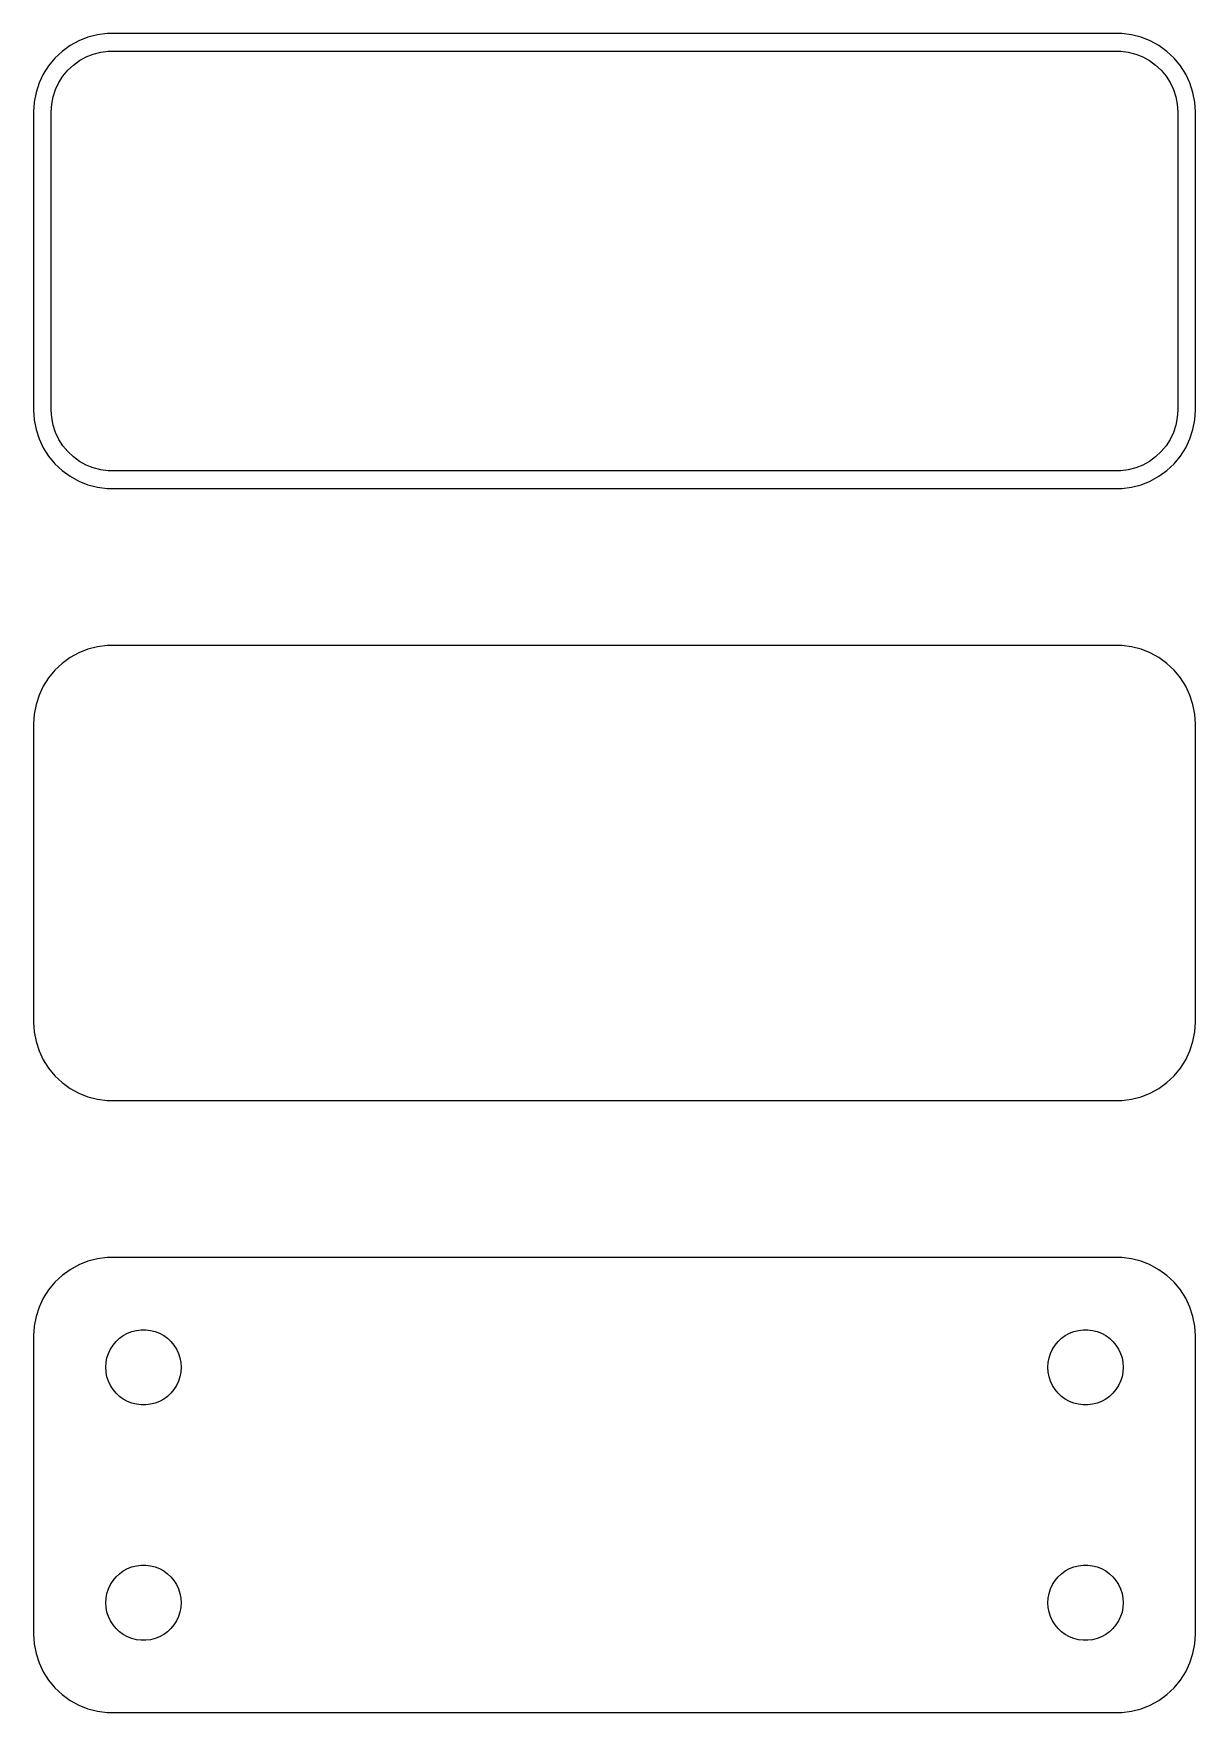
# Model space of a CAD drawing. Header units: metres. Extents: x -37 to 37, y 64 to 170.
import ezdxf

# ---------------------------------------------------------------- set-up
doc = ezdxf.new("R2010")
doc.units = ezdxf.units.M

msp = doc.modelspace()

# ---------------------------------------------------------------- linework, layer by layer
for p, q in [((-33.5451, 170.255), (-34.1289, 170.024)), ((-32.9369, 170.411), (-33.5451, 170.255)), ((-32.3139, 170.49), (-32.9369, 170.411)), ((32.3139, 170.49), (-32.3139, 170.49)), ((32.9369, 170.411), (32.3139, 170.49)), ((33.5451, 170.255), (32.9369, 170.411)), ((34.1289, 170.024), (33.5451, 170.255)), ((-35.1871, 169.353), (-35.6448, 168.923)), ((-34.6791, 169.722), (-35.1871, 169.353)), ((-34.1289, 170.024), (-34.6791, 169.722)), ((-33.6489, 169.004), (-33.1967, 169.183)), ((-33.1967, 169.183), (-32.7256, 169.304)), ((-32.7256, 169.304), (-32.2432, 169.365)), ((-32.2432, 169.365), (32.2432, 169.365)), ((32.2432, 169.365), (32.7256, 169.304)), ((32.7256, 169.304), (33.1967, 169.183)), ((33.1967, 169.183), (33.6489, 169.004)), ((34.6791, 169.722), (34.1289, 170.024)), ((35.1871, 169.353), (34.6791, 169.722)), ((35.6448, 168.923), (35.1871, 169.353)), ((-36.0451, 168.439), (-36.3815, 167.909)), ((-35.6448, 168.923), (-36.0451, 168.439)), ((-35.133, 167.776), (-34.823, 168.151)), ((-34.823, 168.151), (-34.4685, 168.484)), ((-34.4685, 168.484), (-34.0751, 168.77)), ((-34.0751, 168.77), (-33.6489, 169.004)), ((33.6489, 169.004), (34.0751, 168.77)), ((34.0751, 168.77), (34.4685, 168.484)), ((34.4685, 168.484), (34.823, 168.151)), ((34.823, 168.151), (35.133, 167.776)), ((36.0451, 168.439), (35.6448, 168.923)), ((36.3815, 167.909), (36.0451, 168.439)), ((-36.6489, 167.341), (-36.8429, 166.743)), ((-36.3815, 167.909), (-36.6489, 167.341)), ((-35.751, 166.463), (-35.6007, 166.926)), ((-35.6007, 166.926), (-35.3936, 167.366)), ((-35.3936, 167.366), (-35.133, 167.776)), ((35.133, 167.776), (35.3936, 167.366)), ((35.3936, 167.366), (35.6007, 166.926)), ((35.6007, 166.926), (35.751, 166.463)), ((36.6489, 167.341), (36.3815, 167.909)), ((36.8429, 166.743), (36.6489, 167.341)), ((-36.9606, 166.127), (-37, 165.5)), ((-36.8429, 166.743), (-36.9606, 166.127)), ((-35.8726, 165.5), (-35.8421, 165.985)), ((-35.8421, 165.985), (-35.751, 166.463)), ((35.751, 166.463), (35.8421, 165.985)), ((35.8421, 165.985), (35.8726, 165.5)), ((36.9606, 166.127), (36.8429, 166.743)), ((37, 165.5), (36.9606, 166.127)), ((-37, 165.5), (-37, 146.5)), ((-35.8726, 146.5), (-35.8726, 165.5)), ((35.8726, 165.5), (35.8726, 146.5)), ((37, 146.5), (37, 165.5)), ((-37, 146.5), (-36.9606, 145.873)), ((-36.9606, 145.873), (-36.8429, 145.257)), ((-35.8421, 146.015), (-35.8726, 146.5)), ((-35.751, 145.537), (-35.8421, 146.015)), ((-35.6007, 145.074), (-35.751, 145.537)), ((35.751, 145.537), (35.6007, 145.074)), ((35.8421, 146.015), (35.751, 145.537)), ((35.8726, 146.5), (35.8421, 146.015)), ((36.8429, 145.257), (36.9606, 145.873)), ((36.9606, 145.873), (37, 146.5)), ((-36.8429, 145.257), (-36.6489, 144.659)), ((-36.6489, 144.659), (-36.3815, 144.091)), ((-35.3936, 144.634), (-35.6007, 145.074)), ((-35.133, 144.224), (-35.3936, 144.634)), ((35.3936, 144.634), (35.133, 144.224)), ((35.6007, 145.074), (35.3936, 144.634)), ((36.3815, 144.091), (36.6489, 144.659)), ((36.6489, 144.659), (36.8429, 145.257)), ((-36.3815, 144.091), (-36.0451, 143.561)), ((-36.0451, 143.561), (-35.6448, 143.077)), ((-34.823, 143.849), (-35.133, 144.224)), ((-34.4685, 143.516), (-34.823, 143.849)), ((-34.0751, 143.23), (-34.4685, 143.516)), ((34.4685, 143.516), (34.0751, 143.23)), ((34.823, 143.849), (34.4685, 143.516)), ((35.133, 144.224), (34.823, 143.849)), ((35.6448, 143.077), (36.0451, 143.561)), ((36.0451, 143.561), (36.3815, 144.091)), ((-35.6448, 143.077), (-35.1871, 142.647)), ((-35.1871, 142.647), (-34.6791, 142.278)), ((-33.6489, 142.996), (-34.0751, 143.23)), ((-33.1967, 142.817), (-33.6489, 142.996)), ((-32.7256, 142.696), (-33.1967, 142.817)), ((-32.2432, 142.635), (-32.7256, 142.696)), ((32.2432, 142.635), (-32.2432, 142.635)), ((32.7256, 142.696), (32.2432, 142.635)), ((33.1967, 142.817), (32.7256, 142.696)), ((33.6489, 142.996), (33.1967, 142.817)), ((34.0751, 143.23), (33.6489, 142.996)), ((34.6791, 142.278), (35.1871, 142.647)), ((35.1871, 142.647), (35.6448, 143.077)), ((-34.6791, 142.278), (-34.1289, 141.976)), ((-34.1289, 141.976), (-33.5451, 141.745)), ((-33.5451, 141.745), (-32.9369, 141.589)), ((-32.9369, 141.589), (-32.3139, 141.51)), ((-32.3139, 141.51), (32.3139, 141.51)), ((32.3139, 141.51), (32.9369, 141.589)), ((32.9369, 141.589), (33.5451, 141.745)), ((33.5451, 141.745), (34.1289, 141.976)), ((34.1289, 141.976), (34.6791, 142.278)), ((-34.6791, 130.722), (-35.1871, 130.353)), ((-34.1289, 131.024), (-34.6791, 130.722)), ((-33.5451, 131.255), (-34.1289, 131.024)), ((-32.9369, 131.411), (-33.5451, 131.255)), ((-32.3139, 131.49), (-32.9369, 131.411)), ((32.3139, 131.49), (-32.3139, 131.49)), ((32.9369, 131.411), (32.3139, 131.49)), ((33.5451, 131.255), (32.9369, 131.411)), ((34.1289, 131.024), (33.5451, 131.255)), ((34.6791, 130.722), (34.1289, 131.024)), ((35.1871, 130.353), (34.6791, 130.722)), ((-35.6448, 129.923), (-36.0451, 129.439)), ((-35.1871, 130.353), (-35.6448, 129.923)), ((35.6448, 129.923), (35.1871, 130.353)), ((36.0451, 129.439), (35.6448, 129.923)), ((-36.3815, 128.909), (-36.6489, 128.341)), ((-36.0451, 129.439), (-36.3815, 128.909)), ((36.3815, 128.909), (36.0451, 129.439)), ((36.6489, 128.341), (36.3815, 128.909)), ((-36.8429, 127.743), (-36.9606, 127.127)), ((-36.6489, 128.341), (-36.8429, 127.743)), ((36.8429, 127.743), (36.6489, 128.341)), ((36.9606, 127.127), (36.8429, 127.743)), ((-36.9606, 127.127), (-37, 126.5)), ((-37, 126.5), (-37, 107.5)), ((37, 126.5), (36.9606, 127.127)), ((37, 107.5), (37, 126.5)), ((-37, 107.5), (-36.9606, 106.873)), ((36.9606, 106.873), (37, 107.5)), ((-36.9606, 106.873), (-36.8429, 106.257)), ((-36.8429, 106.257), (-36.6489, 105.659)), ((36.6489, 105.659), (36.8429, 106.257)), ((36.8429, 106.257), (36.9606, 106.873)), ((-36.6489, 105.659), (-36.3815, 105.091)), ((-36.3815, 105.091), (-36.0451, 104.561)), ((36.0451, 104.561), (36.3815, 105.091)), ((36.3815, 105.091), (36.6489, 105.659)), ((-36.0451, 104.561), (-35.6448, 104.077)), ((-35.6448, 104.077), (-35.1871, 103.647)), ((35.1871, 103.647), (35.6448, 104.077)), ((35.6448, 104.077), (36.0451, 104.561)), ((-35.1871, 103.647), (-34.6791, 103.278)), ((-34.6791, 103.278), (-34.1289, 102.976)), ((-34.1289, 102.976), (-33.5451, 102.745)), ((-33.5451, 102.745), (-32.9369, 102.589)), ((32.9369, 102.589), (33.5451, 102.745)), ((33.5451, 102.745), (34.1289, 102.976)), ((34.1289, 102.976), (34.6791, 103.278)), ((34.6791, 103.278), (35.1871, 103.647)), ((-32.9369, 102.589), (-32.3139, 102.51)), ((-32.3139, 102.51), (32.3139, 102.51)), ((32.3139, 102.51), (32.9369, 102.589)), ((-34.1289, 92.0241), (-34.6791, 91.7216)), ((-33.5451, 92.2553), (-34.1289, 92.0241)), ((-32.9369, 92.4114), (-33.5451, 92.2553)), ((-32.3139, 92.4901), (-32.9369, 92.4114)), ((32.3139, 92.4901), (-32.3139, 92.4901)), ((32.9369, 92.4114), (32.3139, 92.4901)), ((33.5451, 92.2553), (32.9369, 92.4114)), ((34.1289, 92.0241), (33.5451, 92.2553)), ((34.6791, 91.7216), (34.1289, 92.0241)), ((-35.1871, 91.3526), (-35.6448, 90.9227)), ((-34.6791, 91.7216), (-35.1871, 91.3526)), ((35.1871, 91.3526), (34.6791, 91.7216)), ((35.6448, 90.9227), (35.1871, 91.3526)), ((-36.3815, 89.9088), (-36.6489, 89.3406)), ((-36.0451, 90.4389), (-36.3815, 89.9088)), ((-35.6448, 90.9227), (-36.0451, 90.4389)), ((36.0451, 90.4389), (35.6448, 90.9227)), ((36.3815, 89.9088), (36.0451, 90.4389)), ((36.6489, 89.3406), (36.3815, 89.9088)), ((-36.6489, 89.3406), (-36.8429, 88.7434)), ((36.8429, 88.7434), (36.6489, 89.3406)), ((-36.9606, 88.1267), (-37, 87.5)), ((-36.8429, 88.7434), (-36.9606, 88.1267)), ((-31.0219, 87.6716), (-30.7416, 87.7825)), ((-30.7416, 87.7825), (-30.4497, 87.8575)), ((-30.4497, 87.8575), (-30.1507, 87.8953)), ((-30.1507, 87.8953), (-29.8493, 87.8953)), ((-29.8493, 87.8953), (-29.5503, 87.8575)), ((-29.5503, 87.8575), (-29.2583, 87.7825)), ((-29.2583, 87.7825), (-28.9781, 87.6716)), ((28.9781, 87.6716), (29.2583, 87.7825)), ((29.2583, 87.7825), (29.5503, 87.8575)), ((29.5503, 87.8575), (29.8493, 87.8953)), ((29.8493, 87.8953), (30.1507, 87.8953)), ((30.1507, 87.8953), (30.4497, 87.8575)), ((30.4497, 87.8575), (30.7416, 87.7825)), ((30.7416, 87.7825), (31.0219, 87.6716)), ((36.9606, 88.1267), (36.8429, 88.7434)), ((37, 87.5), (36.9606, 88.1267)), ((-37, 87.5), (-37, 68.5)), ((-32.2315, 86.3835), (-32.1031, 86.6562)), ((-32.1031, 86.6562), (-31.9416, 86.9107)), ((-31.9416, 86.9107), (-31.7495, 87.1429)), ((-31.7495, 87.1429), (-31.5298, 87.3492)), ((-31.5298, 87.3492), (-31.286, 87.5264)), ((-31.286, 87.5264), (-31.0219, 87.6716)), ((-28.9781, 87.6716), (-28.714, 87.5264)), ((-28.714, 87.5264), (-28.4702, 87.3492)), ((-28.4702, 87.3492), (-28.2505, 87.1429)), ((-28.2505, 87.1429), (-28.0583, 86.9107)), ((-28.0583, 86.9107), (-27.8969, 86.6562)), ((-27.8969, 86.6562), (-27.7685, 86.3835)), ((27.7685, 86.3835), (27.8969, 86.6562)), ((27.8969, 86.6562), (28.0583, 86.9107)), ((28.0583, 86.9107), (28.2505, 87.1429)), ((28.2505, 87.1429), (28.4702, 87.3492)), ((28.4702, 87.3492), (28.714, 87.5264)), ((28.714, 87.5264), (28.9781, 87.6716)), ((31.0219, 87.6716), (31.286, 87.5264)), ((31.286, 87.5264), (31.5298, 87.3492)), ((31.5298, 87.3492), (31.7495, 87.1429)), ((31.7495, 87.1429), (31.9416, 86.9107)), ((31.9416, 86.9107), (32.1031, 86.6562)), ((32.1031, 86.6562), (32.2315, 86.3835)), ((37, 68.5), (37, 87.5)), ((-32.4, 85.5), (-32.3811, 85.8008)), ((-32.3811, 85.8008), (-32.3246, 86.0968)), ((-32.3246, 86.0968), (-32.2315, 86.3835)), ((-27.7685, 86.3835), (-27.6754, 86.0968)), ((-27.6754, 86.0968), (-27.6189, 85.8008)), ((-27.6189, 85.8008), (-27.6, 85.5)), ((27.6, 85.5), (27.6189, 85.8008)), ((27.6189, 85.8008), (27.6754, 86.0968)), ((27.6754, 86.0968), (27.7685, 86.3835)), ((32.2315, 86.3835), (32.3246, 86.0968)), ((32.3246, 86.0968), (32.3811, 85.8008)), ((32.3811, 85.8008), (32.4, 85.5)), ((-32.3811, 85.1992), (-32.4, 85.5)), ((-32.3246, 84.9031), (-32.3811, 85.1992)), ((-32.2315, 84.6165), (-32.3246, 84.9031)), ((-32.1031, 84.3438), (-32.2315, 84.6165)), ((-27.7685, 84.6165), (-27.8969, 84.3438)), ((-27.6754, 84.9031), (-27.7685, 84.6165)), ((-27.6189, 85.1992), (-27.6754, 84.9031)), ((-27.6, 85.5), (-27.6189, 85.1992)), ((27.6189, 85.1992), (27.6, 85.5)), ((27.6754, 84.9031), (27.6189, 85.1992)), ((27.7685, 84.6165), (27.6754, 84.9031)), ((27.8969, 84.3438), (27.7685, 84.6165)), ((32.2315, 84.6165), (32.1031, 84.3438)), ((32.3246, 84.9031), (32.2315, 84.6165)), ((32.3811, 85.1992), (32.3246, 84.9031)), ((32.4, 85.5), (32.3811, 85.1992)), ((-31.9416, 84.0893), (-32.1031, 84.3438)), ((-31.7495, 83.8571), (-31.9416, 84.0893)), ((-31.5298, 83.6508), (-31.7495, 83.8571)), ((-31.286, 83.4736), (-31.5298, 83.6508)), ((-31.0219, 83.3284), (-31.286, 83.4736)), ((-28.714, 83.4736), (-28.9781, 83.3284)), ((-28.4702, 83.6508), (-28.714, 83.4736)), ((-28.2505, 83.8571), (-28.4702, 83.6508)), ((-28.0583, 84.0893), (-28.2505, 83.8571)), ((-27.8969, 84.3438), (-28.0583, 84.0893)), ((28.0583, 84.0893), (27.8969, 84.3438)), ((28.2505, 83.8571), (28.0583, 84.0893)), ((28.4702, 83.6508), (28.2505, 83.8571)), ((28.714, 83.4736), (28.4702, 83.6508)), ((28.9781, 83.3284), (28.714, 83.4736)), ((31.286, 83.4736), (31.0219, 83.3284)), ((31.5298, 83.6508), (31.286, 83.4736)), ((31.7495, 83.8571), (31.5298, 83.6508)), ((31.9416, 84.0893), (31.7495, 83.8571)), ((32.1031, 84.3438), (31.9416, 84.0893)), ((-30.7416, 83.2175), (-31.0219, 83.3284)), ((-30.4497, 83.1425), (-30.7416, 83.2175)), ((-30.1507, 83.1047), (-30.4497, 83.1425)), ((-29.8493, 83.1047), (-30.1507, 83.1047)), ((-29.5503, 83.1425), (-29.8493, 83.1047)), ((-29.2583, 83.2175), (-29.5503, 83.1425)), ((-28.9781, 83.3284), (-29.2583, 83.2175)), ((29.2583, 83.2175), (28.9781, 83.3284)), ((29.5503, 83.1425), (29.2583, 83.2175)), ((29.8493, 83.1047), (29.5503, 83.1425)), ((30.1507, 83.1047), (29.8493, 83.1047)), ((30.4497, 83.1425), (30.1507, 83.1047)), ((30.7416, 83.2175), (30.4497, 83.1425)), ((31.0219, 83.3284), (30.7416, 83.2175)), ((-31.0219, 72.6716), (-30.7416, 72.7825)), ((-30.7416, 72.7825), (-30.4497, 72.8575)), ((-30.4497, 72.8575), (-30.1507, 72.8953)), ((-30.1507, 72.8953), (-29.8493, 72.8953)), ((-29.8493, 72.8953), (-29.5503, 72.8575)), ((-29.5503, 72.8575), (-29.2583, 72.7825)), ((-29.2583, 72.7825), (-28.9781, 72.6716)), ((28.9781, 72.6716), (29.2583, 72.7825)), ((29.2583, 72.7825), (29.5503, 72.8575)), ((29.5503, 72.8575), (29.8493, 72.8953)), ((29.8493, 72.8953), (30.1507, 72.8953)), ((30.1507, 72.8953), (30.4497, 72.8575)), ((30.4497, 72.8575), (30.7416, 72.7825)), ((30.7416, 72.7825), (31.0219, 72.6716)), ((-32.1031, 71.6562), (-31.9416, 71.9107)), ((-31.9416, 71.9107), (-31.7495, 72.1429)), ((-31.7495, 72.1429), (-31.5298, 72.3492)), ((-31.5298, 72.3492), (-31.286, 72.5264)), ((-31.286, 72.5264), (-31.0219, 72.6716)), ((-28.9781, 72.6716), (-28.714, 72.5264)), ((-28.714, 72.5264), (-28.4702, 72.3492)), ((-28.4702, 72.3492), (-28.2505, 72.1429)), ((-28.2505, 72.1429), (-28.0583, 71.9107)), ((-28.0583, 71.9107), (-27.8969, 71.6562)), ((27.8969, 71.6562), (28.0583, 71.9107)), ((28.0583, 71.9107), (28.2505, 72.1429)), ((28.2505, 72.1429), (28.4702, 72.3492)), ((28.4702, 72.3492), (28.714, 72.5264)), ((28.714, 72.5264), (28.9781, 72.6716)), ((31.0219, 72.6716), (31.286, 72.5264)), ((31.286, 72.5264), (31.5298, 72.3492)), ((31.5298, 72.3492), (31.7495, 72.1429)), ((31.7495, 72.1429), (31.9416, 71.9107)), ((31.9416, 71.9107), (32.1031, 71.6562)), ((-32.4, 70.5), (-32.3811, 70.8008)), ((-32.3811, 70.8008), (-32.3246, 71.0969)), ((-32.3246, 71.0969), (-32.2315, 71.3835)), ((-32.2315, 71.3835), (-32.1031, 71.6562)), ((-27.8969, 71.6562), (-27.7685, 71.3835)), ((-27.7685, 71.3835), (-27.6754, 71.0969)), ((-27.6754, 71.0969), (-27.6189, 70.8008)), ((-27.6189, 70.8008), (-27.6, 70.5)), ((27.6, 70.5), (27.6189, 70.8008)), ((27.6189, 70.8008), (27.6754, 71.0969)), ((27.6754, 71.0969), (27.7685, 71.3835)), ((27.7685, 71.3835), (27.8969, 71.6562)), ((32.1031, 71.6562), (32.2315, 71.3835)), ((32.2315, 71.3835), (32.3246, 71.0969)), ((32.3246, 71.0969), (32.3811, 70.8008)), ((32.3811, 70.8008), (32.4, 70.5)), ((-32.3811, 70.1992), (-32.4, 70.5)), ((-32.3246, 69.9032), (-32.3811, 70.1992)), ((-32.2315, 69.6165), (-32.3246, 69.9032)), ((-32.1031, 69.3438), (-32.2315, 69.6165)), ((-27.7685, 69.6165), (-27.8969, 69.3438)), ((-27.6754, 69.9032), (-27.7685, 69.6165)), ((-27.6189, 70.1992), (-27.6754, 69.9032)), ((-27.6, 70.5), (-27.6189, 70.1992)), ((27.6189, 70.1992), (27.6, 70.5)), ((27.6754, 69.9032), (27.6189, 70.1992)), ((27.7685, 69.6165), (27.6754, 69.9032)), ((27.8969, 69.3438), (27.7685, 69.6165)), ((32.2315, 69.6165), (32.1031, 69.3438)), ((32.3246, 69.9032), (32.2315, 69.6165)), ((32.3811, 70.1992), (32.3246, 69.9032)), ((32.4, 70.5), (32.3811, 70.1992)), ((-37, 68.5), (-36.9606, 67.8733)), ((-31.9416, 69.0893), (-32.1031, 69.3438)), ((-31.7495, 68.8571), (-31.9416, 69.0893)), ((-31.5298, 68.6508), (-31.7495, 68.8571)), ((-31.286, 68.4736), (-31.5298, 68.6508)), ((-31.0219, 68.3284), (-31.286, 68.4736)), ((-28.714, 68.4736), (-28.9781, 68.3284)), ((-28.4702, 68.6508), (-28.714, 68.4736)), ((-28.2505, 68.8571), (-28.4702, 68.6508)), ((-28.0583, 69.0893), (-28.2505, 68.8571)), ((-27.8969, 69.3438), (-28.0583, 69.0893)), ((28.0583, 69.0893), (27.8969, 69.3438)), ((28.2505, 68.8571), (28.0583, 69.0893)), ((28.4702, 68.6508), (28.2505, 68.8571)), ((28.714, 68.4736), (28.4702, 68.6508)), ((28.9781, 68.3284), (28.714, 68.4736)), ((31.286, 68.4736), (31.0219, 68.3284)), ((31.5298, 68.6508), (31.286, 68.4736)), ((31.7495, 68.8571), (31.5298, 68.6508)), ((31.9416, 69.0893), (31.7495, 68.8571)), ((32.1031, 69.3438), (31.9416, 69.0893)), ((36.9606, 67.8733), (37, 68.5)), ((-36.9606, 67.8733), (-36.8429, 67.2566)), ((-30.7416, 68.2175), (-31.0219, 68.3284)), ((-30.4497, 68.1425), (-30.7416, 68.2175)), ((-30.1507, 68.1047), (-30.4497, 68.1425)), ((-29.8493, 68.1047), (-30.1507, 68.1047)), ((-29.5503, 68.1425), (-29.8493, 68.1047)), ((-29.2583, 68.2175), (-29.5503, 68.1425)), ((-28.9781, 68.3284), (-29.2583, 68.2175)), ((29.2583, 68.2175), (28.9781, 68.3284)), ((29.5503, 68.1425), (29.2583, 68.2175)), ((29.8493, 68.1047), (29.5503, 68.1425)), ((30.1507, 68.1047), (29.8493, 68.1047)), ((30.4497, 68.1425), (30.1507, 68.1047)), ((30.7416, 68.2175), (30.4497, 68.1425)), ((31.0219, 68.3284), (30.7416, 68.2175)), ((36.8429, 67.2566), (36.9606, 67.8733)), ((-36.8429, 67.2566), (-36.6489, 66.6594)), ((-36.6489, 66.6594), (-36.3815, 66.0912)), ((36.3815, 66.0912), (36.6489, 66.6594)), ((36.6489, 66.6594), (36.8429, 67.2566)), ((-36.3815, 66.0912), (-36.0451, 65.5611)), ((-36.0451, 65.5611), (-35.6448, 65.0773)), ((35.6448, 65.0773), (36.0451, 65.5611)), ((36.0451, 65.5611), (36.3815, 66.0912)), ((-35.6448, 65.0773), (-35.1871, 64.6474)), ((-35.1871, 64.6474), (-34.6791, 64.2784)), ((-34.6791, 64.2784), (-34.1289, 63.9759)), ((34.1289, 63.9759), (34.6791, 64.2784)), ((34.6791, 64.2784), (35.1871, 64.6474)), ((35.1871, 64.6474), (35.6448, 65.0773)), ((-34.1289, 63.9759), (-33.5451, 63.7447)), ((-33.5451, 63.7447), (-32.9369, 63.5886)), ((-32.9369, 63.5886), (-32.3139, 63.5099)), ((-32.3139, 63.5099), (32.3139, 63.5099)), ((32.3139, 63.5099), (32.9369, 63.5886)), ((32.9369, 63.5886), (33.5451, 63.7447)), ((33.5451, 63.7447), (34.1289, 63.9759))]:
    msp.add_line(p, q)

doc.saveas('drawing.dxf')
